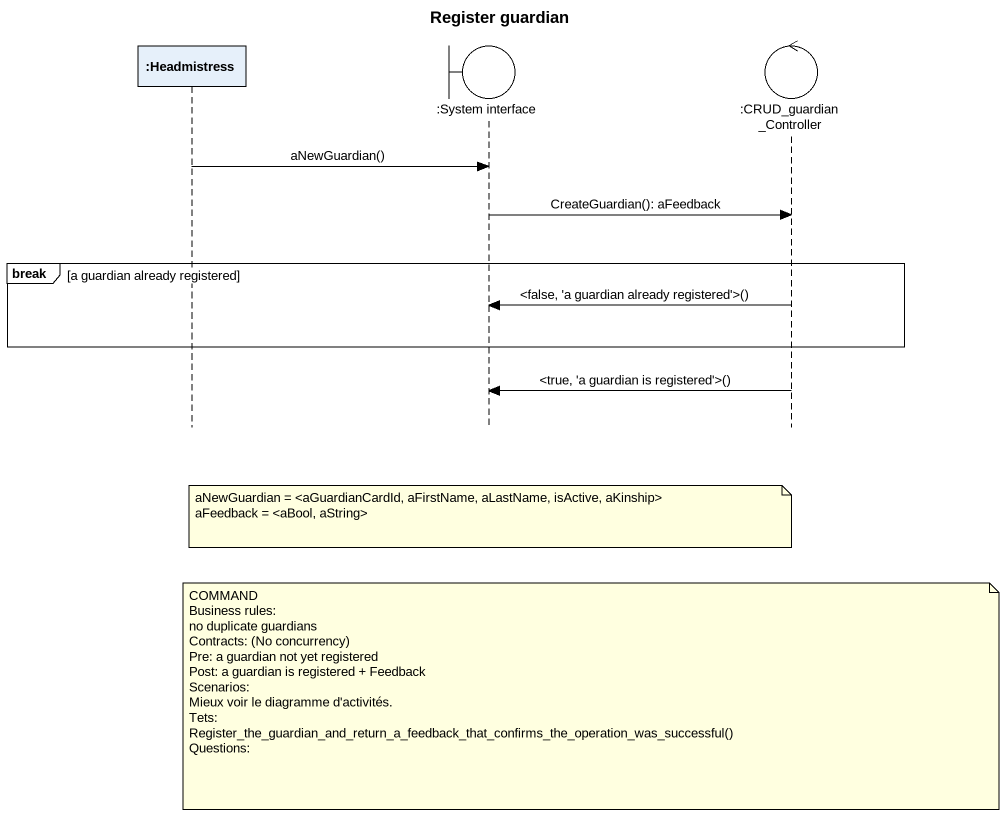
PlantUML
@startuml
title Register guardian
hide footbox
participant ":Headmistress" as Headmistress
boundary ":System interface" as System_interface
control ":CRUD_guardian_Controller" as CRUD_guardian_Controller

Headmistress -> System_interface : aNewGuardian()
System_interface -> CRUD_guardian_Controller : CreateGuardian(): aFeedback
break a guardian already registered
  CRUD_guardian_Controller -> System_interface : <false, 'a guardian already registered'>()
end
CRUD_guardian_Controller -> System_interface : <true, 'a guardian is registered'>()
note over System_interface
  aNewGuardian = <aGuardianCardId, aFirstName, aLastName, isActive, aKinship>
  aFeedback = <aBool, aString>
end note
note over System_interface
  COMMAND
  Business rules:
  no duplicate guardians
  Contracts: (No concurrency)
  Pre: a guardian not yet registered
  Post: a guardian is registered + Feedback
  Scenarios:
  Mieux voir le diagramme d'activités.
  Tets:
  Register_the_guardian_and_return_a_feedback_that_confirms_the_operation_was_successful()
  Questions:
end note
@enduml
